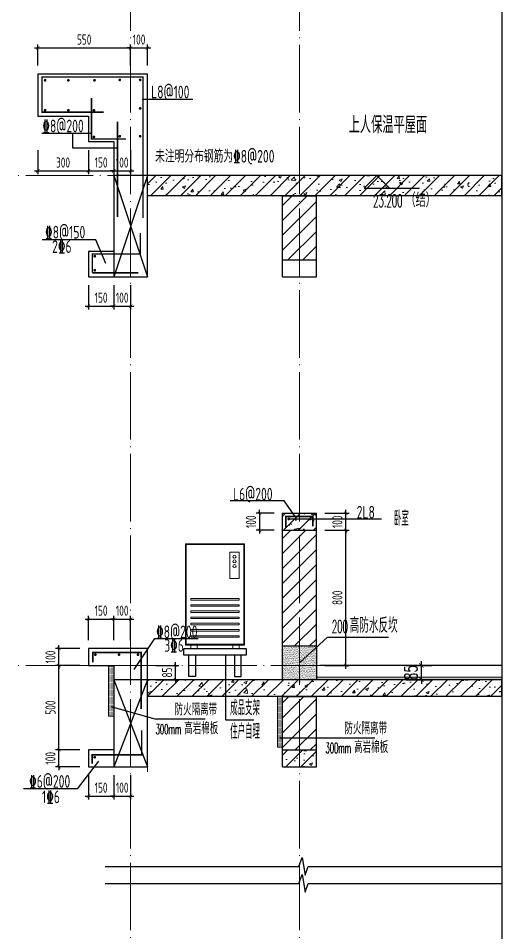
# Model space of a CAD drawing. Extents: x -1058961 to 23600, y -449123 to 2751847.
# Drawn here: x -35774 to -32858, y -22885 to -17473 of the extents above; entities that cross this region are included whole.
import ezdxf

# ---------------------------------------------------------------- set-up
doc = ezdxf.new("R2010")
doc.units = 0
doc.header["$LTSCALE"] = 1000
doc.linetypes.add('DOTE', pattern=[2.42, 2, -0.2, 0.02, -0.2])
doc.layers.get('0').update_dxf_attribs({"linetype": 'CONTINUOUS'})
doc.layers.get('DEFPOINTS').update_dxf_attribs({"linetype": 'CONTINUOUS'})
for name, color, linetype in [('DIM', 2, 'CONTINUOUS'), ('DIM_ELEV', 3, 'CONTINUOUS'), ('DIM_IDEN', 67, 'CONTINUOUS'), ('DIM_SYMB', 3, 'CONTINUOUS'), ('PUB_DIM', 3, 'CONTINUOUS'), ('PUB_TEXT', 2, 'CONTINUOUS'), ('REIN', 6, 'CONTINUOUS'), ('S-大样-砼线', 7, 'CONTINUOUS'), ('S-引出线', 40, 'CONTINUOUS'), ('TEXT', 2, 'CONTINUOUS'), ('WALL', 5, 'CONTINUOUS'), ('看线', 251, 'CONTINUOUS'), ('空调外机', 8, 'CONTINUOUS'), ('立面-看线', 251, 'CONTINUOUS')]:
    doc.layers.add(name, color=color, linetype=linetype)
for name, color, linetype, lineweight in [('DOTE', 19, 'DOTE', 9), ('PUB_HATCH', 8, 'CONTINUOUS', 9), ('内粉刷', 37, 'CONTINUOUS', 9), ('平面-空调室外机', 143, 'CONTINUOUS', 9)]:
    doc.layers.add(name, color=color, linetype=linetype, lineweight=lineweight)
doc.styles.add('_TCH_DIM', font='SIMPLEX.shx', dxfattribs={"width": 0.7, "bigfont": 'GBCBIG.shx'})
doc.styles.add('_TCH_DIM_T3', font='SIMPLEX', dxfattribs={"width": 0.705882, "bigfont": 'GBCBIG'})
doc.styles.add('DIM_FONT_T3', font='SIMPLEX', dxfattribs={"width": 0.705882, "bigfont": 'GBCBIG'})
doc.styles.add('TSSD_DIMENSION', font='Tssdeng.shx', dxfattribs={"width": 0.7, "bigfont": 'tssdchn.shx'})
doc.styles.add('TSSD_REIN', font='tssdeng.shx', dxfattribs={"width": 0.7, "height": 300, "bigfont": 'tssdchn.shx'})
doc.styles.add('w', font='tssdeng.shx', dxfattribs={"width": 0.8, "bigfont": 'tssdchn.shx'})
doc.dimstyles.new('_TCH_ARCH&&25', dxfattribs={"dimtxt": 74.375, "dimasz": 25, "dimexe": 62.5, "dimexo": 75, "dimgap": 25, "dimtad": 1, "dimdec": 0, "dimzin": 0, "dimdsep": 46, "dimtxsty": '_TCH_DIM_T3', "dimblk": 'ARCHTICK', "dimcen": 0.09, "dimclrt": 7, "dimazin": 0, "dimtfac": 1, "dimtdec": 0, "dimtix": 1, "dimtmove": 2, "dimatfit": 3, "dimldrblk": 'ARCHTICK', "dimfxl": 0, "dimtolj": 1, "dimtzin": 0, "dimarcsym": 0})
doc.dimstyles.new('TSSD_20_20', dxfattribs={"dimtxt": 60, "dimasz": 20, "dimexe": 20, "dimexo": 50, "dimgap": 20, "dimtad": 1, "dimdec": 0, "dimzin": 0, "dimdsep": 46, "dimtxsty": 'TSSD_DIMENSION', "dimblk": 'ARCHTICK', "dimblk1": 'ARCHTICK', "dimblk2": 'ARCHTICK', "dimcen": 0, "dimdle": 20, "dimclrt": 7, "dimadec": 0, "dimazin": 0, "dimtfac": 1, "dimtdec": 0, "dimtix": 1, "dimtmove": 2, "dimatfit": 3, "dimfxl": 0, "dimtolj": 1, "dimtzin": 0, "dimarcsym": 0})
pattern_1 = [(45, (0, 0), (-44.194174, 44.194174), []), (50, (0, 0), (179.315046, -15.688034), [18.75, -206.25]), (355, (0, 0), (-34.687833, 188.048033), [15, -165]), (100.4514, (14.94, -1.3), (144.627345, 172.359886), [15.935047, -175.285528]), (46.1842, (0, 50), (266.81026, -41.379754), [28.125, -309.375]), (96.6356, (22.23, 46.55), (233.665676, 243.52947), [23.90257, -262.92825]), (351.1842, (0, 50), (233.66549, 243.52965), [22.5, -247.5]), (21, (25, 37.5), (149.226763, -100.654723), [18.75, -206.25]), (326, (25, 37.5), (60.828833, 181.28751), [15, -165]), (71.4514, (37.44, 29.11), (210.055657, 80.632624), [15.935047, -175.285528]), (37.5, (0, 0), (3.039964, 83.2234635), [0, -163, 0, -167.5, 0, -165.625]), (7.5, (0, 0), (65.767384, 98.602928), [0, -95.5, 0, -159.25, 0, -63.125]), (327.5, (-55.75, 0), (133.455609, -5.638718), [0, -62.5, 0, -195, 0, -258.75]), (317.5, (-80.75, 0), (145.796542, 25.026246), [0, -81.25, 0, -129.5, 0, -183.75])]
pattern_2 = [(45, (0, 44.88), (-44.1941915, 44.1941915), [])]

# ---------------------------------------------------------------- blocks, each defined once
blk = doc.blocks.new('kongtiao')
for p, q in [((-338.7, 49), (-338.7, -550.8)), ((11, 49), (-338.7, 49)), ((-334.1, 44.4), (-334.1, -546.2)), ((6.4, 44.4), (-334.1, 44.4)), ((6.4, -546.2), (6.4, 44.4)), ((11, -550.8), (11, 49)), ((-76.2, -0.5), (-76.2, -156.5)), ((-21.1, -0.5), (-76.2, -0.5)), ((-21.1, -156.5), (-21.1, -0.5)), ((-76.2, -156.5), (-21.1, -156.5)), ((-338.7, -550.8), (11, -550.8)), ((-334.1, -546.2), (6.4, -546.2)), ((-306.6, -550.8), (-306.6, -571.2)), ((-306.6, -571.2), (-269.8, -571.2)), ((-269.8, -571.2), (-269.8, -550.8)), ((-57.9, -571.2), (-57.9, -550.8)), ((-21.1, -571.2), (-57.9, -571.2)), ((-21.1, -550.8), (-21.1, -571.2))]:
    blk.add_line(p, q)
for points in [[(-306.6, -275.4), (-21.1, -275.4), (-21.1, -284.6), (-306.6, -284.6)], [(-306.6, -312.1), (-21.1, -312.1), (-21.1, -321.3), (-306.6, -321.3)], [(-306.6, -348.8), (-21.1, -348.8), (-21.1, -358), (-306.6, -358)], [(-306.6, -385.6), (-21.1, -385.6), (-21.1, -394.7), (-306.6, -394.7)], [(-306.6, -422.3), (-21.1, -422.3), (-21.1, -431.5), (-306.6, -431.5)], [(-306.6, -459), (-21.1, -459), (-21.1, -468.2), (-306.6, -468.2)], [(-306.6, -495.7), (-21.1, -495.7), (-21.1, -504.9), (-306.6, -504.9)]]:
    blk.add_lwpolyline(points, close=True)
for centre in [(-48.7, -28), (-48.7, -55.6), (-48.7, -83.1)]:
    blk.add_circle(centre, 9.18)
blk = doc.blocks.new('_ArchTick')
at = {"color": 0, "linetype": 'ByBlock', "const_width": 0.15}
blk.add_lwpolyline([(-0.5, -0.5), (0.5, 0.5)], dxfattribs=at)
blk = doc.blocks.new('*D3254')
at = {"layer": 'DEFPOINTS', "color": 0}
for p in [(946421.2, -162172.5), (946595.8, -162172.5), (946595.8, -162272.5)]:
    blk.add_point(p, dxfattribs=at)
at = {"layer": 'DIM', "color": 0, "lineweight": -2}
for p, q in [((946545.8, -162172.5), (946401.2, -162172.5)), ((946421.2, -162172.5), (946421.2, -162152.5)), ((946421.2, -162272.5), (946421.2, -162172.5)), ((946545.8, -162272.5), (946401.2, -162272.5)), ((946421.2, -162272.5), (946421.2, -162292.5))]:
    blk.add_line(p, q, dxfattribs=at)
at = {"layer": 'DIM', "color": 0, "lineweight": -2, "xscale": 20, "yscale": 20, "zscale": 20}
for p, rotation in [((946421.2, -162172.5), 270), ((946421.2, -162272.5), 90)]:
    blk.add_blockref('_ArchTick', p, dxfattribs=dict(at, rotation=rotation))
at = {"layer": 'DIM', "color": 7, "insert": (946371.2, -162222.5), "char_height": 60, "attachment_point": 5, "rotation": 90, "style": 'TSSD_DIMENSION'}
blk.add_mtext('\\A1;100', dxfattribs=at)
blk = doc.blocks.new('*D3255')
at = {"layer": 'DEFPOINTS', "color": 0}
for p in [(946421.2, -162272.5), (946595.8, -162272.5), (946595.8, -162772.5)]:
    blk.add_point(p, dxfattribs=at)
at = {"layer": 'DIM', "color": 0, "lineweight": -2}
for p, q in [((946421.2, -162792.5), (946421.2, -162252.5)), ((946545.8, -162272.5), (946401.2, -162272.5)), ((946545.8, -162772.5), (946401.2, -162772.5))]:
    blk.add_line(p, q, dxfattribs=at)
at = {"layer": 'DIM', "color": 0, "lineweight": -2, "xscale": 20, "yscale": 20, "zscale": 20}
for p, rotation in [((946421.2, -162272.5), 90), ((946421.2, -162772.5), 270)]:
    blk.add_blockref('_ArchTick', p, dxfattribs=dict(at, rotation=rotation))
at = {"layer": 'DIM', "color": 7, "insert": (946371.2, -162522.5), "char_height": 60, "attachment_point": 5, "rotation": 90, "style": 'TSSD_DIMENSION'}
blk.add_mtext('\\A1;500', dxfattribs=at)
blk = doc.blocks.new('*D3256')
at = {"layer": 'DEFPOINTS', "color": 0}
for p in [(946421.2, -162772.5), (946595.8, -162772.5), (946595.8, -162872.5)]:
    blk.add_point(p, dxfattribs=at)
at = {"layer": 'DIM', "color": 0, "lineweight": -2}
for p, q in [((946545.8, -162772.5), (946401.2, -162772.5)), ((946421.2, -162772.5), (946421.2, -162752.5)), ((946421.2, -162872.5), (946421.2, -162772.5)), ((946545.8, -162872.5), (946401.2, -162872.5)), ((946421.2, -162872.5), (946421.2, -162892.5))]:
    blk.add_line(p, q, dxfattribs=at)
at = {"layer": 'DIM', "color": 0, "lineweight": -2, "xscale": 20, "yscale": 20, "zscale": 20}
for p, rotation in [((946421.2, -162772.5), 270), ((946421.2, -162872.5), 90)]:
    blk.add_blockref('_ArchTick', p, dxfattribs=dict(at, rotation=rotation))
at = {"layer": 'DIM', "color": 7, "insert": (946371.2, -162822.5), "char_height": 60, "attachment_point": 5, "rotation": 90, "style": 'TSSD_DIMENSION'}
blk.add_mtext('\\A1;100', dxfattribs=at)
blk = doc.blocks.new('*D3257')
at = {"layer": 'DEFPOINTS', "color": 0}
for p in [(946595.8, -162872.5), (946745.8, -162872.5), (946745.8, -163046.2)]:
    blk.add_point(p, dxfattribs=at)
at = {"layer": 'DIM', "color": 0, "lineweight": -2}
for p, q in [((946595.8, -162922.5), (946595.8, -163066.2)), ((946745.8, -162922.5), (946745.8, -163066.2)), ((946575.8, -163046.2), (946765.8, -163046.2))]:
    blk.add_line(p, q, dxfattribs=at)
at = {"layer": 'DIM', "color": 0, "lineweight": -2, "xscale": 20, "yscale": 20, "zscale": 20, "rotation": 180}
blk.add_blockref('_ArchTick', (946595.8, -163046.2), dxfattribs=at)
at = {"layer": 'DIM', "color": 0, "lineweight": -2, "xscale": 20, "yscale": 20, "zscale": 20}
blk.add_blockref('_ArchTick', (946745.8, -163046.2), dxfattribs=at)
at = {"layer": 'DIM', "color": 7, "insert": (946670.8, -162996.2), "char_height": 60, "attachment_point": 5, "style": 'TSSD_DIMENSION'}
blk.add_mtext('\\A1;150', dxfattribs=at)
blk = doc.blocks.new('*D3258')
at = {"layer": 'DEFPOINTS', "color": 0}
for p in [(946745.8, -162872.5), (946845.8, -162872.5), (946845.8, -163046.2)]:
    blk.add_point(p, dxfattribs=at)
at = {"layer": 'DIM', "color": 0, "lineweight": -2}
for p, q in [((946745.8, -162922.5), (946745.8, -163066.2)), ((946845.8, -162922.5), (946845.8, -163066.2)), ((946745.8, -163046.2), (946725.8, -163046.2)), ((946745.8, -163046.2), (946845.8, -163046.2)), ((946845.8, -163046.2), (946865.8, -163046.2))]:
    blk.add_line(p, q, dxfattribs=at)
at = {"layer": 'DIM', "color": 0, "lineweight": -2, "xscale": 20, "yscale": 20, "zscale": 20}
blk.add_blockref('_ArchTick', (946745.8, -163046.2), dxfattribs=at)
at = {"layer": 'DIM', "color": 0, "lineweight": -2, "xscale": 20, "yscale": 20, "zscale": 20, "rotation": 180}
blk.add_blockref('_ArchTick', (946845.8, -163046.2), dxfattribs=at)
at = {"layer": 'DIM', "color": 7, "insert": (946795.8, -162996.2), "char_height": 60, "attachment_point": 5, "style": 'TSSD_DIMENSION'}
blk.add_mtext('\\A1;100', dxfattribs=at)
blk = doc.blocks.new('*D3259')
at = {"layer": 'DEFPOINTS', "color": 0}
for p in [(948402.1, -162272.5), (948568.1, -162272.5), (948402.1, -162357.5)]:
    blk.add_point(p, dxfattribs=at)
at = {"layer": 'PUB_DIM', "color": 0, "lineweight": -2}
for p, q in [((948568.1, -162272.5), (948568.1, -162247.5)), ((948477.1, -162272.5), (948630.6, -162272.5)), ((948568.1, -162357.5), (948568.1, -162272.5)), ((948477.1, -162357.5), (948630.6, -162357.5)), ((948568.1, -162357.5), (948568.1, -162382.5))]:
    blk.add_line(p, q, dxfattribs=at)
at = {"layer": 'PUB_DIM', "color": 0, "lineweight": -2, "xscale": 25, "yscale": 25, "zscale": 25}
for p, rotation in [((948568.1, -162272.5), 270), ((948568.1, -162357.5), 90)]:
    blk.add_blockref('_ArchTick', p, dxfattribs=dict(at, rotation=rotation))
at = {"layer": 'PUB_DIM', "color": 7, "insert": (948505.9, -162315), "char_height": 74.38, "attachment_point": 5, "rotation": 90, "style": '_TCH_DIM_T3'}
blk.add_mtext('\\A1;85', dxfattribs=at)
blk = doc.blocks.new('*D3260')
at = {"layer": 'DEFPOINTS', "color": 0}
for p in [(946745.8, -161998.7), (946595.8, -162172.5), (946745.8, -162172.5)]:
    blk.add_point(p, dxfattribs=at)
at = {"layer": 'DIM', "color": 0, "lineweight": -2}
for p, q in [((946595.8, -162122.5), (946595.8, -161978.7)), ((946745.8, -162122.5), (946745.8, -161978.7)), ((946575.8, -161998.7), (946765.8, -161998.7))]:
    blk.add_line(p, q, dxfattribs=at)
at = {"layer": 'DIM', "color": 0, "lineweight": -2, "xscale": 20, "yscale": 20, "zscale": 20, "rotation": 180}
blk.add_blockref('_ArchTick', (946595.8, -161998.7), dxfattribs=at)
at = {"layer": 'DIM', "color": 0, "lineweight": -2, "xscale": 20, "yscale": 20, "zscale": 20}
blk.add_blockref('_ArchTick', (946745.8, -161998.7), dxfattribs=at)
at = {"layer": 'DIM', "color": 7, "insert": (946670.8, -161948.7), "char_height": 60, "attachment_point": 5, "style": 'TSSD_DIMENSION'}
blk.add_mtext('\\A1;150', dxfattribs=at)
blk = doc.blocks.new('*D3261')
at = {"layer": 'DEFPOINTS', "color": 0}
for p in [(946845.8, -161998.7), (946745.8, -162172.5), (946845.8, -162172.5)]:
    blk.add_point(p, dxfattribs=at)
at = {"layer": 'DIM', "color": 0, "lineweight": -2}
for p, q in [((946745.8, -162122.5), (946745.8, -161978.7)), ((946845.8, -162122.5), (946845.8, -161978.7)), ((946745.8, -161998.7), (946725.8, -161998.7)), ((946745.8, -161998.7), (946845.8, -161998.7)), ((946845.8, -161998.7), (946865.8, -161998.7))]:
    blk.add_line(p, q, dxfattribs=at)
at = {"layer": 'DIM', "color": 0, "lineweight": -2, "xscale": 20, "yscale": 20, "zscale": 20}
blk.add_blockref('_ArchTick', (946745.8, -161998.7), dxfattribs=at)
at = {"layer": 'DIM', "color": 0, "lineweight": -2, "xscale": 20, "yscale": 20, "zscale": 20, "rotation": 180}
blk.add_blockref('_ArchTick', (946845.8, -161998.7), dxfattribs=at)
at = {"layer": 'DIM', "color": 7, "insert": (946795.8, -161948.7), "char_height": 60, "attachment_point": 5, "style": 'TSSD_DIMENSION'}
blk.add_mtext('\\A1;100', dxfattribs=at)
blk = doc.blocks.new('*D3262')
at = {"layer": 'DEFPOINTS', "color": 0}
for p in [(946945.8, -162272.5), (947111.8, -162272.5), (946945.8, -162357.5)]:
    blk.add_point(p, dxfattribs=at)
at = {"layer": 'DIM', "color": 0, "lineweight": -2}
for p, q in [((947111.8, -162272.5), (947111.8, -162252.5)), ((946995.8, -162272.5), (947131.8, -162272.5)), ((947111.8, -162357.5), (947111.8, -162272.5)), ((946995.8, -162357.5), (947131.8, -162357.5)), ((947111.8, -162357.5), (947111.8, -162377.5))]:
    blk.add_line(p, q, dxfattribs=at)
at = {"layer": 'DIM', "color": 0, "lineweight": -2, "xscale": 20, "yscale": 20, "zscale": 20}
for p, rotation in [((947111.8, -162272.5), 270), ((947111.8, -162357.5), 90)]:
    blk.add_blockref('_ArchTick', p, dxfattribs=dict(at, rotation=rotation))
at = {"layer": 'DIM', "color": 7, "insert": (947061.8, -162315), "char_height": 60, "attachment_point": 5, "rotation": 90, "style": 'TSSD_DIMENSION'}
blk.add_mtext('\\A1;85', dxfattribs=at)
blk = doc.blocks.new('*D3263')
at = {"layer": 'DEFPOINTS', "color": 0}
for p in [(947945.8, -161372.5), (948120.4, -161372.5), (947945.8, -161472.5)]:
    blk.add_point(p, dxfattribs=at)
at = {"layer": 'DIM', "color": 0, "lineweight": -2}
for p, q in [((947995.8, -161372.5), (948140.4, -161372.5)), ((948120.4, -161372.5), (948120.4, -161352.5)), ((948120.4, -161472.5), (948120.4, -161372.5)), ((947995.8, -161472.5), (948140.4, -161472.5)), ((948120.4, -161472.5), (948120.4, -161492.5))]:
    blk.add_line(p, q, dxfattribs=at)
at = {"layer": 'DIM', "color": 0, "lineweight": -2, "xscale": 20, "yscale": 20, "zscale": 20}
for p, rotation in [((948120.4, -161372.5), 270), ((948120.4, -161472.5), 90)]:
    blk.add_blockref('_ArchTick', p, dxfattribs=dict(at, rotation=rotation))
at = {"layer": 'DIM', "color": 7, "insert": (948070.4, -161422.5), "char_height": 60, "attachment_point": 5, "rotation": 90, "style": 'TSSD_DIMENSION'}
blk.add_mtext('\\A1;100', dxfattribs=at)
blk = doc.blocks.new('*D3264')
at = {"layer": 'DEFPOINTS', "color": 0}
for p in [(947945.8, -161472.5), (948120.4, -161472.5), (947945.8, -162272.5)]:
    blk.add_point(p, dxfattribs=at)
at = {"layer": 'DIM', "color": 0, "lineweight": -2}
for p, q in [((947995.8, -161472.5), (948140.4, -161472.5)), ((948120.4, -162292.5), (948120.4, -161452.5)), ((947995.8, -162272.5), (948140.4, -162272.5))]:
    blk.add_line(p, q, dxfattribs=at)
at = {"layer": 'DIM', "color": 0, "lineweight": -2, "xscale": 20, "yscale": 20, "zscale": 20}
for p, rotation in [((948120.4, -161472.5), 90), ((948120.4, -162272.5), 270)]:
    blk.add_blockref('_ArchTick', p, dxfattribs=dict(at, rotation=rotation))
at = {"layer": 'DIM', "color": 7, "insert": (948070.4, -161872.5), "char_height": 60, "attachment_point": 5, "rotation": 90, "style": 'TSSD_DIMENSION'}
blk.add_mtext('\\A1;800', dxfattribs=at)
blk = doc.blocks.new('VDVDXAXFSFFX')
at = {"layer": 'PUB_HATCH'}
h = blk.add_hatch(dxfattribs=at)
h.set_pattern_fill('DOTS', color=251, scale=2, style=0)
h.set_pattern_definition([(0, (924712.4965, -148185.593), (1.5875, 3.175), [0, -3.175])])
h.paths.add_polyline_path([(924682.5, -148185.6), (924712.5, -148185.6), (924712.5, -147935.6), (924712.5, -147885.6), (924712.5, -147885.6), (924712.5, -147885.6), (924682.5, -147885.6)])
at = {"layer": 'DIM_IDEN', "color": 5}
for p, q in [((924695.5, -148129.3), (924955.6, -148202.9)), ((924955.6, -148202.9), (925253.4, -148202.9))]:
    blk.add_line(p, q, dxfattribs=at)
at = {"layer": 'PUB_HATCH', "color": 5}
blk.add_lwpolyline([(924712.5, -147885.6), (924682.5, -147885.6), (924682.5, -148185.6), (924712.5, -148185.6)], close=True, dxfattribs=at)
at = {"layer": 'PUB_TEXT', "style": 'DIM_FONT_T3', "width": 0.705882}
blk.add_text('防火隔离带', height=71.49, dxfattribs=at).set_placement((925072.6, -148181.9))
at = {"layer": 'PUB_TEXT', "color": 5, "style": 'DIM_FONT_T3'}
for s, height, width, p in [('300mm', 59.5, 0.49827, (924960.4, -148292.9)), ('高岩棉板', 71.49, 0.705882, (925129.8, -148292.9))]:
    blk.add_text(s, height=height, dxfattribs=dict(at, width=width)).set_placement(p)
blk = doc.blocks.new('A$C1F6240CC')
at = {"layer": 'PUB_HATCH'}
h = blk.add_hatch(dxfattribs=at)
h.set_pattern_fill('DOTS', color=251, scale=2, style=0)
h.set_pattern_definition([(0, (-2e-08, -300), (1.5875, 3.175), [0, -3.175])])
h.paths.add_polyline_path([(-30, -300), (0, -300), (0, -50), (0, 0), (0, 0), (0, 0), (-30, 0)])
at = {"layer": 'DIM_IDEN', "color": 5}
for p, q in [((-17, -243.7), (275.1, -243.7)), ((275.1, -243.7), (547, -243.7))]:
    blk.add_line(p, q, dxfattribs=at)
at = {"layer": 'PUB_HATCH', "color": 5}
blk.add_lwpolyline([(0, 0), (-30, 0), (-30, -300), (0, -300)], close=True, dxfattribs=at)
at = {"layer": 'PUB_TEXT', "style": 'DIM_FONT_T3', "width": 0.705882}
blk.add_text('防火隔离带', height=71.49, dxfattribs=at).set_placement((366.2, -222.7))
at = {"layer": 'PUB_TEXT', "color": 5, "style": 'DIM_FONT_T3'}
for s, height, width, p in [('高岩棉板', 71.49, 0.705882, (423.4, -333.7)), ('300mm', 59.5, 0.49827, (253.9, -333.7))]:
    blk.add_text(s, height=height, dxfattribs=dict(at, width=width)).set_placement(p)
blk = doc.blocks.new('*D2029')
at = {"layer": 'DEFPOINTS', "color": 0}
for p in [(-35359.1, -19003.1), (-35209.1, -19003.1), (-35209.1, -19176.8)]:
    blk.add_point(p, dxfattribs=at)
at = {"layer": 'DIM', "color": 0, "lineweight": -2}
for p, q in [((-35359.1, -19053.1), (-35359.1, -19196.8)), ((-35209.1, -19053.1), (-35209.1, -19196.8)), ((-35379.1, -19176.8), (-35189.1, -19176.8))]:
    blk.add_line(p, q, dxfattribs=at)
at = {"layer": 'DIM', "color": 0, "lineweight": -2, "xscale": 20, "yscale": 20, "zscale": 20, "rotation": 180}
blk.add_blockref('_ArchTick', (-35359.1, -19176.8), dxfattribs=at)
at = {"layer": 'DIM', "color": 0, "lineweight": -2, "xscale": 20, "yscale": 20, "zscale": 20}
blk.add_blockref('_ArchTick', (-35209.1, -19176.8), dxfattribs=at)
at = {"layer": 'DIM', "color": 7, "insert": (-35284.1, -19126.8), "char_height": 60, "attachment_point": 5, "style": 'TSSD_DIMENSION'}
blk.add_mtext('\\A1;150', dxfattribs=at)
blk = doc.blocks.new('*D2030')
at = {"layer": 'DEFPOINTS', "color": 0}
for p in [(-35209.1, -19003.1), (-35109.1, -19003.1), (-35109.1, -19176.8)]:
    blk.add_point(p, dxfattribs=at)
at = {"layer": 'DIM', "color": 0, "lineweight": -2}
for p, q in [((-35209.1, -19053.1), (-35209.1, -19196.8)), ((-35109.1, -19053.1), (-35109.1, -19196.8)), ((-35209.1, -19176.8), (-35229.1, -19176.8)), ((-35209.1, -19176.8), (-35109.1, -19176.8)), ((-35109.1, -19176.8), (-35089.1, -19176.8))]:
    blk.add_line(p, q, dxfattribs=at)
at = {"layer": 'DIM', "color": 0, "lineweight": -2, "xscale": 20, "yscale": 20, "zscale": 20}
blk.add_blockref('_ArchTick', (-35209.1, -19176.8), dxfattribs=at)
at = {"layer": 'DIM', "color": 0, "lineweight": -2, "xscale": 20, "yscale": 20, "zscale": 20, "rotation": 180}
blk.add_blockref('_ArchTick', (-35109.1, -19176.8), dxfattribs=at)
at = {"layer": 'DIM', "color": 7, "insert": (-35159.1, -19126.8), "char_height": 60, "attachment_point": 5, "style": 'TSSD_DIMENSION'}
blk.add_mtext('\\A1;100', dxfattribs=at)
blk = doc.blocks.new('*D2031')
at = {"layer": 'DEFPOINTS', "color": 0}
for p in [(-35659.1, -18203.1), (-35359.1, -18203.1), (-35359.1, -18376.8)]:
    blk.add_point(p, dxfattribs=at)
at = {"layer": 'DIM', "color": 0, "lineweight": -2}
for p, q in [((-35659.1, -18253.1), (-35659.1, -18396.8)), ((-35359.1, -18253.1), (-35359.1, -18396.8)), ((-35679.1, -18376.8), (-35339.1, -18376.8))]:
    blk.add_line(p, q, dxfattribs=at)
at = {"layer": 'DIM', "color": 0, "lineweight": -2, "xscale": 20, "yscale": 20, "zscale": 20, "rotation": 180}
blk.add_blockref('_ArchTick', (-35659.1, -18376.8), dxfattribs=at)
at = {"layer": 'DIM', "color": 0, "lineweight": -2, "xscale": 20, "yscale": 20, "zscale": 20}
blk.add_blockref('_ArchTick', (-35359.1, -18376.8), dxfattribs=at)
at = {"layer": 'DIM', "color": 7, "insert": (-35509.1, -18326.8), "char_height": 60, "attachment_point": 5, "style": 'TSSD_DIMENSION'}
blk.add_mtext('\\A1;300', dxfattribs=at)
blk = doc.blocks.new('*D2032')
at = {"layer": 'DEFPOINTS', "color": 0}
for p in [(-35359.1, -18203.1), (-35209.1, -18203.1), (-35209.1, -18376.8)]:
    blk.add_point(p, dxfattribs=at)
at = {"layer": 'DIM', "color": 0, "lineweight": -2}
for p, q in [((-35359.1, -18253.1), (-35359.1, -18396.8)), ((-35209.1, -18253.1), (-35209.1, -18396.8)), ((-35379.1, -18376.8), (-35189.1, -18376.8))]:
    blk.add_line(p, q, dxfattribs=at)
at = {"layer": 'DIM', "color": 0, "lineweight": -2, "xscale": 20, "yscale": 20, "zscale": 20, "rotation": 180}
blk.add_blockref('_ArchTick', (-35359.1, -18376.8), dxfattribs=at)
at = {"layer": 'DIM', "color": 0, "lineweight": -2, "xscale": 20, "yscale": 20, "zscale": 20}
blk.add_blockref('_ArchTick', (-35209.1, -18376.8), dxfattribs=at)
at = {"layer": 'DIM', "color": 7, "insert": (-35284.1, -18326.8), "char_height": 60, "attachment_point": 5, "style": 'TSSD_DIMENSION'}
blk.add_mtext('\\A1;150', dxfattribs=at)
blk = doc.blocks.new('*D2033')
at = {"layer": 'DEFPOINTS', "color": 0}
for p in [(-35209.1, -18203.1), (-35109.1, -18203.1), (-35109.1, -18376.8)]:
    blk.add_point(p, dxfattribs=at)
at = {"layer": 'DIM', "color": 0, "lineweight": -2}
for p, q in [((-35209.1, -18253.1), (-35209.1, -18396.8)), ((-35109.1, -18253.1), (-35109.1, -18396.8)), ((-35209.1, -18376.8), (-35229.1, -18376.8)), ((-35209.1, -18376.8), (-35109.1, -18376.8)), ((-35109.1, -18376.8), (-35089.1, -18376.8))]:
    blk.add_line(p, q, dxfattribs=at)
at = {"layer": 'DIM', "color": 0, "lineweight": -2, "xscale": 20, "yscale": 20, "zscale": 20}
blk.add_blockref('_ArchTick', (-35209.1, -18376.8), dxfattribs=at)
at = {"layer": 'DIM', "color": 0, "lineweight": -2, "xscale": 20, "yscale": 20, "zscale": 20, "rotation": 180}
blk.add_blockref('_ArchTick', (-35109.1, -18376.8), dxfattribs=at)
at = {"layer": 'DIM', "color": 7, "insert": (-35159.1, -18326.8), "char_height": 60, "attachment_point": 5, "style": 'TSSD_DIMENSION'}
blk.add_mtext('\\A1;100', dxfattribs=at)
blk = doc.blocks.new('*D2034')
at = {"layer": 'DEFPOINTS', "color": 0}
for p in [(-35109.1, -17649), (-35659.1, -17803.1), (-35109.1, -17803.1)]:
    blk.add_point(p, dxfattribs=at)
at = {"layer": 'DIM', "color": 0, "lineweight": -2}
for p, q in [((-35659.1, -17753.1), (-35659.1, -17629)), ((-35109.1, -17753.1), (-35109.1, -17629)), ((-35679.1, -17649), (-35089.1, -17649))]:
    blk.add_line(p, q, dxfattribs=at)
at = {"layer": 'DIM', "color": 0, "lineweight": -2, "xscale": 20, "yscale": 20, "zscale": 20, "rotation": 180}
blk.add_blockref('_ArchTick', (-35659.1, -17649), dxfattribs=at)
at = {"layer": 'DIM', "color": 0, "lineweight": -2, "xscale": 20, "yscale": 20, "zscale": 20}
blk.add_blockref('_ArchTick', (-35109.1, -17649), dxfattribs=at)
at = {"layer": 'DIM', "color": 7, "insert": (-35384.1, -17599), "char_height": 60, "attachment_point": 5, "style": 'TSSD_DIMENSION'}
blk.add_mtext('\\A1;550', dxfattribs=at)
blk = doc.blocks.new('*D2035')
at = {"layer": 'DEFPOINTS', "color": 0}
for p in [(-35009.1, -17649), (-35109.1, -17803.1), (-35009.1, -17803.1)]:
    blk.add_point(p, dxfattribs=at)
at = {"layer": 'DIM', "color": 0, "lineweight": -2}
for p, q in [((-35109.1, -17753.1), (-35109.1, -17629)), ((-35009.1, -17753.1), (-35009.1, -17629)), ((-35109.1, -17649), (-35129.1, -17649)), ((-35109.1, -17649), (-35009.1, -17649)), ((-35009.1, -17649), (-34989.1, -17649))]:
    blk.add_line(p, q, dxfattribs=at)
at = {"layer": 'DIM', "color": 0, "lineweight": -2, "xscale": 20, "yscale": 20, "zscale": 20}
blk.add_blockref('_ArchTick', (-35109.1, -17649), dxfattribs=at)
at = {"layer": 'DIM', "color": 0, "lineweight": -2, "xscale": 20, "yscale": 20, "zscale": 20, "rotation": 180}
blk.add_blockref('_ArchTick', (-35009.1, -17649), dxfattribs=at)
at = {"layer": 'DIM', "color": 7, "insert": (-35059.1, -17599), "char_height": 60, "attachment_point": 5, "style": 'TSSD_DIMENSION'}
blk.add_mtext('\\A1;100', dxfattribs=at)
blk = doc.blocks.new('A$C124E38C7')
at = {"layer": 'REIN'}
for points in [[(411.3, 827.6, 9, 9, 0), (411.3, 885.8, 9, 9, 0), (697.1, 885.8, 9, 9, 0), (697.1, 551.1, 9, 9, 0)], [(407.7, 227.9, 9, 9, 0), (407.7, 280.9, 9, 9, 0), (700.1, 280.9, 9, 9, 0), (700.1, 425.3, 9, 9, 0)]]:
    blk.add_lwpolyline(points, format="xyseb", dxfattribs=at)
at = {"layer": 'REIN', "const_width": 8}
for points in [[(421.8, 873.5, 1), (429.8, 873.5, 1)], [(562.3, 873.5, 1), (570.3, 873.5, 1)], [(674.9, 873.5, 1), (682.9, 873.5, 1)], [(418.3, 266.1, 1), (426.3, 266.1, 1)]]:
    blk.add_lwpolyline(points, format="xyb", close=True, dxfattribs=at)
at = {"layer": 'S-大样-砼线'}
for p, q in [((534.9, 724.9), (734.9, 209.8)), ((734.9, 724.9), (534.9, 209.8))]:
    blk.add_line(p, q, dxfattribs=at)
blk.add_lwpolyline([(734.9, 724.9), (534.9, 724.9), (534.9, 209.8), (734.9, 209.8)], close=True, dxfattribs=at)
at = {"layer": 'S-引出线'}
for points in [[(655.5, 786.1), (777.7, 968.3), (1034.7, 968.3)], [(445.3, 242.7), (318.6, 79.6), (0, 79.6)]]:
    blk.add_lwpolyline(points, dxfattribs=at)
at = {"layer": 'TEXT', "style": 'TSSD_REIN', "width": 0.7}
for s, p in [('%%1328@200', (785.9, 970.9)), ('3%%1326', (833.8, 890.1)), ('%%1326@200', (33.9, 85.5)), ('1%%1326', (110.1, -5.8))]:
    blk.add_text(s, height=75, rotation=0, dxfattribs=at).set_placement(p)
blk = doc.blocks.new('*D1424')
at = {"layer": 'DEFPOINTS', "color": 0}
for p in [(-34209.1, -20403.1), (-34346, -20503.1), (-34209.1, -20503.1)]:
    blk.add_point(p, dxfattribs=at)
at = {"layer": 'DIM', "color": 0, "lineweight": -2}
for p, q in [((-34259.1, -20403.1), (-34366, -20403.1)), ((-34346, -20403.1), (-34346, -20383.1)), ((-34346, -20403.1), (-34346, -20503.1)), ((-34259.1, -20503.1), (-34366, -20503.1)), ((-34346, -20503.1), (-34346, -20523.1))]:
    blk.add_line(p, q, dxfattribs=at)
at = {"layer": 'DIM', "color": 0, "lineweight": -2, "xscale": 20, "yscale": 20, "zscale": 20}
for p, rotation in [((-34346, -20403.1), 270), ((-34346, -20503.1), 90)]:
    blk.add_blockref('_ArchTick', p, dxfattribs=dict(at, rotation=rotation))
at = {"layer": 'DIM', "color": 7, "insert": (-34396, -20453.1), "char_height": 60, "attachment_point": 5, "rotation": 90, "style": 'TSSD_DIMENSION'}
blk.add_mtext('\\A1;100', dxfattribs=at)
blk = doc.blocks.new('20210809.02283206')
at = {"layer": 'REIN', "const_width": 9}
blk.add_lwpolyline([(87484.2, 66580.9), (87484.2, 66644.7), (87644.1, 66644.7), (87644.1, 66586.8)], dxfattribs=at)
at = {"layer": 'REIN', "const_width": 8}
for points in [[(87497.7, 66629.7, 1), (87505.7, 66629.7, 1)], [(87625.1, 66629.7, 1), (87633.1, 66629.7, 1)]]:
    blk.add_lwpolyline(points, format="xyb", close=True, dxfattribs=at)
at = {"layer": 'S-引出线'}
for p, q in [((87474.6, 66737), (87154.5, 66737)), ((87538.8, 66644.7), (87474.6, 66737)), ((87501.7, 66629.7), (88051.1, 66629.7))]:
    blk.add_line(p, q, dxfattribs=at)
at = {"layer": 'TEXT', "style": 'w', "width": 0.7}
for s, p in [('L6@200', (87171.5, 66739.2)), ('2L8', (87903.9, 66632.1))]:
    blk.add_text(s, height=75, rotation=0, dxfattribs=at).set_placement(p)
blk = doc.blocks.new('20210810.12305520')
at = {"layer": 'REIN', "const_width": 9}
for points in [[(67544, -103060.9), (67178.4, -103060.9), (67178.4, -102852.5), (67776.1, -102852.5), (67776.1, -103687.5)], [(67625, -103681.9), (67625, -103117.2)], [(67476.4, -104011.5), (67476.4, -103899.8), (67760.3, -103899.8), (67760.3, -103776.8)]]:
    blk.add_lwpolyline(points, dxfattribs=at)
at = {"layer": 'REIN', "const_width": 8}
for points in [[(67192.7, -102872.1, 1), (67200.7, -102872.1, 1)], [(67330.1, -102872.1, 1), (67338.1, -102872.1, 1)], [(67485, -102872.1, 1), (67493, -102872.1, 1)], [(67634.8, -102869.9, 1), (67642.8, -102869.9, 1)], [(67755.5, -102869.9, 1), (67763.5, -102869.9, 1)], [(67192.7, -103049.6, 1), (67200.7, -103049.6, 1)], [(67330.1, -103049.6, 1), (67338.1, -103049.6, 1)], [(67481.7, -103049.6, 1), (67489.7, -103049.6, 1)], [(67755.5, -103038.4, 1), (67763.5, -103038.4, 1)], [(67481.7, -103207.1, 1), (67489.7, -103207.1, 1)], [(67634.8, -103203.3, 1), (67642.8, -103203.3, 1)], [(67755.5, -103203.3, 1), (67763.5, -103203.3, 1)], [(67486.6, -103913.4, 1), (67494.6, -103913.4, 1)], [(67486.6, -103996.3, 1), (67494.6, -103996.3, 1)]]:
    blk.add_lwpolyline(points, format="xyb", close=True, dxfattribs=at)
at = {"layer": 'REIN'}
for points in [[(67471, -102976.5, 9, 9, 0), (67471, -103219.2, 9, 9, 0), (67675.5, -103219.2, 9, 9, 0)], [(67476.4, -104011.5, 9, 9, 0), (67748.9, -104011.5, 9, 9, 0)]]:
    blk.add_lwpolyline(points, format="xyseb", dxfattribs=at)
at = {"layer": 'S-大样-砼线'}
for p, q in [((67602.9, -103435), (67802.9, -104035)), ((67802.9, -103435), (67602.9, -104035))]:
    blk.add_line(p, q, dxfattribs=at)
blk.add_lwpolyline([(67802.9, -103435), (67602.9, -103435), (67602.9, -104035), (67802.9, -104035)], close=True, dxfattribs=at)
at = {"layer": 'S-引出线'}
for p, q in [((67772.1, -102983), (68072.3, -102983)), ((67177.1, -103184.2), (67471, -103184.2)), ((67360.8, -103273.4), (67360.8, -103184.2)), ((67625, -103273.4), (67360.8, -103273.4))]:
    blk.add_line(p, q, dxfattribs=at)
blk.add_lwpolyline([(67555.6, -103957), (67497.6, -103815.5), (67179.2, -103815.5)], dxfattribs=at)
at = {"layer": 'TEXT', "style": 'TSSD_REIN', "width": 0.7}
for s, p in [('L8@100', (67824.2, -102978.9)), ('%%1328@200', (67180.3, -103180.1)), ('未注明分布钢筋为%%1328@200', (67847.9, -103359.2)), ('%%1328@150', (67196.2, -103808.7)), ('2%%1326', (67238, -103893.9))]:
    blk.add_text(s, height=75, rotation=0, dxfattribs=at).set_placement(p)
blk = doc.blocks.new('HFHFHFTHFSFS')
at = {"layer": 'PUB_HATCH'}
h = blk.add_hatch(dxfattribs=at)
h.set_pattern_fill('钢筋混凝土', color=256, scale=25, style=0)
h.set_pattern_definition(pattern_1)
h.paths.add_polyline_path([(947945.8, -161472.5), (947945.8, -161372.5), (947745.8, -161372.5), (947745.8, -161472.5)])
h = blk.add_hatch(dxfattribs=at)
h.set_pattern_fill('普通砖', color=256, scale=25, style=0)
h.set_pattern_definition(pattern_2)
h.paths.add_polyline_path([(947945.8, -162157.5), (947945.8, -161472.5), (947745.8, -161472.5), (947745.8, -162157.5)])
h = blk.add_hatch(dxfattribs=at)
h.set_pattern_fill('钢筋混凝土', color=256, scale=25, style=0)
h.set_pattern_definition(pattern_1)
h.paths.add_polyline_path([(946945.8, -162357.5), (946945.8, -162457.5), (949044.3, -162457.5), (949044.3, -162357.5)])
h = blk.add_hatch(dxfattribs=at)
h.set_pattern_fill('普通砖', color=256, scale=25, style=0)
h.set_pattern_definition(pattern_2)
h.paths.add_polyline_path([(947745.8, -162772.5), (947945.8, -162772.5), (947945.8, -162457.5), (947745.8, -162457.5)])
h = blk.add_hatch(dxfattribs=at)
h.set_pattern_fill('钢筋混凝土', color=256, scale=25, style=0)
h.set_pattern_definition(pattern_1)
h.paths.add_polyline_path([(947945.8, -162872.5), (947945.8, -162772.5), (947745.8, -162772.5), (947745.8, -162872.5)])
at = {"layer": '立面-看线'}
h = blk.add_hatch(dxfattribs=at)
h.set_pattern_fill('碎沙', color=256, scale=4)
h.set_pattern_definition([(37.5, (146692.582, -547719.405), (-0.32000626, 9.78826475), [0, -7.7216, 0, -8.636, 0, -8.255]), (7.5, (146692.582, -547719.405), (8.99046566, 14.33650201), [0, -4.1656, 0, -6.9596, 0, -2.667]), (327.5, (146686.334, -547719.405), (15.819847405, 0.02874369), [0, -2.54, 0, -9.144, 0, -11.938]), (317.5, (146686.334, -547719.405), (15.27112905, 4.45858647), [0, -1.27, 0, -5.9944, 0, -6.858])])
h.paths.add_polyline_path([(947745.8, -162357.5), (947945.8, -162357.5), (947945.8, -162157.5), (947745.8, -162157.5)])
h = blk.add_hatch(dxfattribs=at)
h.set_pattern_fill('HONEY', color=256, scale=7)
h.set_pattern_definition([(0, (146596.553, -547719.405), (16.66875, 9.623705), [11.1125, -22.225]), (120, (146596.553, -547719.405), (-16.66874801, 9.62370845), [11.1125, -22.225]), (60, (146596.553, -547719.405), (1.99e-06, 19.24741345), [-22.225, 11.1125])])
h.paths.add_polyline_path([(949044.3, -162342.5), (947945.8, -162342.5), (947945.8, -162357.5), (949044.3, -162357.5)])
at = {"layer": 'DIM_IDEN'}
for p, q in [((947845.8, -162257.5), (948012.6, -162105.9)), ((948012.6, -162105.9), (948372.8, -162105.9))]:
    blk.add_line(p, q, dxfattribs=at)
at = {"layer": 'PUB_DIM'}
for p, q in [((947408.5, -162212.5), (947408.5, -162594.1)), ((947408.5, -162594.1), (947575, -162594.1))]:
    blk.add_line(p, q, dxfattribs=at)
at = {"layer": 'PUB_HATCH', "color": 215}
for p, q in [((947945.8, -162342.5), (949044.3, -162342.5)), ((946945.8, -162902.5), (946945.8, -162872.5))]:
    blk.add_line(p, q, dxfattribs=at)
at = {"layer": 'WALL'}
for p, q in [((947745.8, -161472.5), (947745.8, -161372.5)), ((947745.8, -161372.5), (947945.8, -161372.5)), ((947945.8, -161472.5), (947945.8, -161372.5)), ((947745.8, -161472.5), (947945.8, -161472.5)), ((947745.8, -162157.5), (947745.8, -161472.5)), ((947945.8, -162157.5), (947945.8, -161472.5)), ((946945.8, -162172.5), (946595.8, -162172.5)), ((946595.8, -162172.5), (946595.8, -162272.5)), ((946945.8, -162357.5), (946945.8, -162172.5)), ((947745.8, -162157.5), (947945.8, -162157.5)), ((946595.8, -162272.5), (946745.8, -162272.5)), ((946745.8, -162272.5), (946745.8, -162772.5)), ((949044.3, -162357.5), (946945.8, -162357.5)), ((949044.3, -162457.5), (949044.3, -162357.5)), ((946945.8, -162872.5), (946945.8, -162457.5)), ((949044.3, -162457.5), (946945.8, -162457.5)), ((947745.8, -162772.5), (947745.8, -162457.5)), ((947745.8, -162457.5), (947945.8, -162457.5)), ((947945.8, -162772.5), (947945.8, -162457.5)), ((946745.8, -162772.5), (946595.8, -162772.5)), ((946595.8, -162772.5), (946595.8, -162872.5)), ((947745.8, -162872.5), (947745.8, -162772.5)), ((947745.8, -162772.5), (947945.8, -162772.5)), ((947945.8, -162872.5), (947945.8, -162772.5)), ((946595.8, -162872.5), (946945.8, -162872.5)), ((947745.8, -162872.5), (947945.8, -162872.5))]:
    blk.add_line(p, q, dxfattribs=at)
blk.add_lwpolyline([(947745.8, -162157.5), (947945.8, -162157.5), (947945.8, -162357.5), (947745.8, -162357.5)], close=True, dxfattribs=at)
at = {"layer": '看线', "color": 32}
blk.add_lwpolyline([(949044.3, -162272.5), (947965.8, -162272.5)], dxfattribs=at)
at = {"layer": '空调外机', "linetype": 'Continuous'}
blk.add_lwpolyline([(947530.8, -162212.5), (947160.8, -162212.5), (947160.8, -162172.5), (947530.8, -162172.5)], close=True, dxfattribs=at)
for points in [[(947230.8, -162212.5), (947230.8, -162337.5), (947190.8, -162337.5), (947190.8, -162212.5)], [(947460.8, -162212.5), (947460.8, -162337.5), (947500.8, -162337.5), (947500.8, -162212.5)]]:
    blk.add_lwpolyline(points, dxfattribs=at)
at = {"layer": '平面-空调室外机'}
blk.add_blockref('kongtiao', (947509.7, -161601.3), dxfattribs=at)
at = {"layer": 'PUB_TEXT'}
for s, height, style, width, p in [('卧室', 89.36, '_TCH_DIM_T3', 0.494118, (948405, -161446.8)), ('高防水反坎', 89.36, 'DIM_FONT_T3', 0.705882, (948143.5, -162079.7)), ('200', 74.38, 'DIM_FONT_T3', 0.49827, (948037.6, -162079.7)), ('成品支架', 89.36, '_TCH_DIM_T3', 0.494118, (947435.2, -162567.8)), ('住户自理', 89.36, '_TCH_DIM_T3', 0.494118, (947435.2, -162707.8))]:
    blk.add_text(s, height=height, dxfattribs=dict(at, style=style, width=width)).set_placement(p)
at = {"layer": 'DIM'}
for p1, p2, distance, picture, middle in [((947945.8, -161472.5), (947945.8, -161372.5), -174.6, '*D3263', (948070.4, -161422.5)), ((947945.8, -162272.5), (947945.8, -161472.5), -174.6, '*D3264', (948070.4, -161872.5)), ((946595.8, -162172.5), (946745.8, -162172.5), 173.7, '*D3260', (946670.8, -161948.7)), ((946745.8, -162172.5), (946845.8, -162172.5), 173.7, '*D3261', (946795.8, -161948.7)), ((946595.8, -162272.5), (946595.8, -162172.5), 174.6, '*D3254', (946371.2, -162222.5)), ((946595.8, -162772.5), (946595.8, -162272.5), 174.6, '*D3255', (946371.2, -162522.5)), ((946945.8, -162357.5), (946945.8, -162272.5), -166, '*D3262', (947061.8, -162315)), ((946595.8, -162872.5), (946595.8, -162772.5), 174.6, '*D3256', (946371.2, -162822.5)), ((946595.8, -162872.5), (946745.8, -162872.5), -173.7, '*D3257', (946670.8, -162996.2)), ((946745.8, -162872.5), (946845.8, -162872.5), -173.7, '*D3258', (946795.8, -162996.2))]:
    dim = blk.add_aligned_dim(p1=p1, p2=p2, distance=distance, dimstyle='TSSD_20_20', dxfattribs=at)
    dim.commit()
    dim.dimension.update_dxf_attribs({"geometry": picture, "text_midpoint": middle})
at = {"layer": 'PUB_DIM'}
dim = blk.add_aligned_dim(p1=(948402.1, -162357.5), p2=(948402.1, -162272.5), distance=-166, dimstyle='_TCH_ARCH&&25', dxfattribs=at)
dim.commit()
dim.dimension.update_dxf_attribs({"geometry": '*D3259', "text_midpoint": (948505.9, -162315)})

msp = doc.modelspace()

# ---------------------------------------------------------------- hatches: boundary and pattern name
at = {"layer": 'PUB_HATCH'}
h = msp.add_hatch(dxfattribs=at)
h.set_pattern_fill('钢筋混凝土', color=256, scale=25, style=0)
h.set_pattern_definition([(45, (-668291.086, 135539.91), (-44.194174, 44.194174), []), (50, (-668291.09, 135539.91), (179.315046, -15.688034), [18.75, -206.25]), (355, (-668291.09, 135539.91), (-34.687833, 188.048033), [15, -165]), (100.4514, (-668276.14, 135538.6), (144.627345, 172.359886), [15.93505, -175.28553]), (46.1842, (-668291.09, 135589.9), (266.81026, -41.37975), [28.125, -309.375]), (96.6356, (-668268.85, 135586.46), (233.66568, 243.52947), [23.90257, -262.92825]), (351.1842, (-668291.1, 135589.9), (233.66549, 243.52965), [22.5, -247.5]), (21, (-668266.09, 135577.41), (149.226763, -100.654723), [18.75, -206.25]), (326, (-668266.09, 135577.41), (60.828833, 181.28751), [15, -165]), (71.4514, (-668253.65, 135569.02), (210.055657, 80.632624), [15.93505, -175.28553]), (37.5, (-668291.086, 135539.91), (3.039964, 83.2234635), [0, -163, 0, -167.5, 0, -165.625]), (7.5, (-668291.09, 135539.91), (65.767384, 98.602928), [0, -95.5, 0, -159.25, 0, -63.125]), (327.5, (-668346.836, 135539.91), (133.455609, -5.638718), [0, -62.5, 0, -195, 0, -258.75]), (317.5, (-668371.84, 135539.91), (145.796542, 25.026246), [0, -81.25, 0, -129.5, 0, -183.75])])
h.paths.add_polyline_path([(-35009.07, -18403.12), (-35009.07, -18523.12), (-32910.54, -18523.12), (-32910.54, -18403.12)])
h = msp.add_hatch(dxfattribs=at)
h.set_pattern_fill('普通砖', color=256, scale=25, style=0)
h.set_pattern_definition([(45, (-668291.086, 135584.79), (-44.1941915, 44.1941915), [])])
h.paths.add_polyline_path([(-34209.07, -18903.12), (-34009.07, -18903.12), (-34009.07, -18523.12), (-34209.07, -18523.12)])

# ---------------------------------------------------------------- linework, layer by layer
at = {"layer": 'DIM_ELEV', "color": 3}
for p, q in [((-33651, -18403.12), (-33726, -18478.12)), ((-33651, -18403.12), (-33576, -18478.12)), ((-33726, -18478.12), (-33398, -18478.12))]:
    msp.add_line(p, q, dxfattribs=at)
at = {"layer": 'DIM_SYMB'}
msp.add_lwpolyline([(-32910.54, -16923.12), (-32910.54, -25585), (-32858.04, -25604.11), (-32963.04, -25622.62), (-32910.54, -25641.25), (-32910.54, -34303.12)], dxfattribs=at)
at = {"layer": 'DIM_SYMB', "color": 5}
for points in [[(-35259.07, -22493.18), (-34112.93, -22493.18), (-34093.82, -22440.68), (-34075.31, -22545.68), (-34056.68, -22493.18), (-32910.54, -22493.18)], [(-35259.07, -22593.18), (-34112.93, -22593.18), (-34093.82, -22540.68), (-34075.31, -22645.68), (-34056.68, -22593.18), (-32910.54, -22593.18)]]:
    msp.add_lwpolyline(points, dxfattribs=at)
at = {"layer": 'DOTE', "color": 1, "linetype": 'DOTE', "ltscale": 0.2}
for p, q in [((-35109.07, -34003.12), (-35109.07, -16323.12)), ((-34109.07, -34003.12), (-34109.07, -16323.12)), ((-32910.54, -18403.12), (-35879.26, -18403.12)), ((-32910.54, -21303.12), (-35879.26, -21303.12))]:
    msp.add_line(p, q, dxfattribs=at)
at = {"layer": 'WALL'}
for p, q in [((-35009.07, -17803.14), (-35659.07, -17803.12)), ((-35659.07, -17803.12), (-35659.07, -18053.12)), ((-35009.07, -18403.12), (-35009.07, -17803.14)), ((-35659.07, -18053.12), (-35359.07, -18053.12)), ((-35359.07, -18053.12), (-35359.07, -18203.12)), ((-35359.07, -18203.12), (-35209.07, -18203.12)), ((-35209.07, -18203.12), (-35209.07, -18853.12)), ((-32910.54, -18403.12), (-35009.07, -18403.12)), ((-32910.54, -18523.12), (-32910.54, -18403.12)), ((-32910.54, -18523.12), (-35009.07, -18523.12)), ((-35009.07, -19003.12), (-35009.07, -18523.12)), ((-34209.07, -18903.12), (-34209.07, -18523.12)), ((-34209.07, -18523.12), (-34009.07, -18523.12)), ((-34009.07, -18903.12), (-34009.07, -18523.12)), ((-35209.07, -18853.12), (-35359.07, -18853.12)), ((-35359.07, -18853.12), (-35359.07, -19003.12)), ((-34209.07, -19003.12), (-34209.07, -18903.12)), ((-34209.07, -18903.12), (-34009.07, -18903.12)), ((-34009.07, -19003.12), (-34009.07, -18903.12)), ((-35359.07, -19003.12), (-35009.07, -19003.12)), ((-34209.07, -19003.12), (-34009.07, -19003.12))]:
    msp.add_line(p, q, dxfattribs=at)

# ---------------------------------------------------------------- block references
for name, p in [('HFHFHFTHFSFS', (-981954.89, 140969.33)), ('VDVDXAXFSFFX', (-959921.56, 126582.47)), ('A$C1F6240CC', (-34209.07, -21488.12))]:
    msp.add_blockref(name, p)
at = {"layer": 'REIN'}
msp.add_blockref('20210809.02283206', (-121674.25, -87066.24), dxfattribs=at)
at = {"layer": 'TEXT'}
msp.add_blockref('20210810.12305520', (-102811.95, 85031.88), dxfattribs=at)
at = {"layer": '内粉刷'}
msp.add_blockref('A$C124E38C7', (-35743.98, -22113.02), dxfattribs=at)

# ---------------------------------------------------------------- texts
at = {"layer": 'DIM_ELEV', "color": 7, "style": '_TCH_DIM'}
for s, height, width, p in [('（结）', 84.397, 0.7, (-33480.06, -18590.65)), ('23.200', 74.375, 0.494118, (-33672.56, -18590.65))]:
    msp.add_text(s, height=height, dxfattribs=dict(at, width=width)).set_placement(p)
at = {"layer": 'PUB_TEXT', "style": 'TSSD_REIN', "width": 0.7}
msp.add_text('上人保温平屋面', height=100, dxfattribs=at).set_placement((-33818.05, -18153.31))

# ---------------------------------------------------------------- dimensions: what is measured, and where the dimension line sits
at = {"layer": 'DIM'}
for p1, p2, distance, picture, middle in [((-35659.07, -17803.12), (-35109.07, -17803.12), 154.16, '*D2034', (-35384.07, -17598.96)), ((-35109.07, -17803.12), (-35009.07, -17803.12), 154.16, '*D2035', (-35059.07, -17598.96)), ((-35659.07, -18203.12), (-35359.07, -18203.12), -173.71, '*D2031', (-35509.07, -18326.83)), ((-35359.07, -18203.12), (-35209.07, -18203.12), -173.71, '*D2032', (-35284.07, -18326.83)), ((-35209.07, -18203.12), (-35109.07, -18203.12), -173.71, '*D2033', (-35159.07, -18326.83)), ((-35359.07, -19003.12), (-35209.07, -19003.12), -173.71, '*D2029', (-35284.07, -19126.83)), ((-35209.07, -19003.12), (-35109.07, -19003.12), -173.71, '*D2030', (-35159.07, -19126.83))]:
    dim = msp.add_aligned_dim(p1=p1, p2=p2, distance=distance, dimstyle='TSSD_20_20', dxfattribs=at)
    dim.commit()
    dim.dimension.update_dxf_attribs({"geometry": picture, "text_midpoint": middle})
dim = msp.add_linear_dim(base=(-34345.99, -20503.13), p1=(-34209.07, -20403.13), p2=(-34209.07, -20503.13), angle=90, dimstyle='TSSD_20_20', dxfattribs=at)
dim.commit()
dim.dimension.update_dxf_attribs({"geometry": '*D1424', "text_midpoint": (-34395.99, -20453.13)})

doc.saveas('drawing.dxf')
